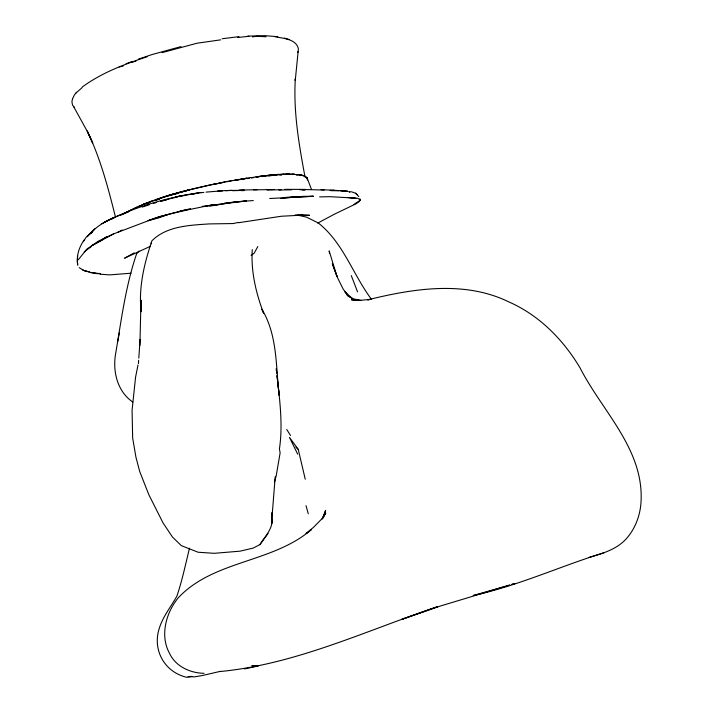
<?xml version="1.0" encoding="UTF-8"?>
<svg xmlns="http://www.w3.org/2000/svg" width="713" height="713" viewBox="0 0 713 713"><rect width="100%" height="100%" fill="white"/><g stroke="black" fill="none" stroke-linecap="round" stroke-linejoin="round"><path stroke-width="1.07" d="M139.9 345.493L141.005 300.075L141.094 311.706C138.465 287.446 144.204 263.605 151.905 240.807C166.682 225.994 189.64 225.263 209.257 223.909L233.24 223.552L238.204 222.447M359.878 200.469L359.958 199.123L359.878 200.469L358.514 202.118L355.778 203.25L360.261 200.335M138.42 363.594L138.643 360.288M138.803 358.086L140.096 339.37M275.2 476.819L271.92 518.146C273.329 528.645 264.96 536.328 259.96 544.554L253.186 548.092L240.085 551.167L214.185 553.315L198.098 552.236L181.334 545.641L172.475 537.058L163.063 522.941L148.874 494.786L139.686 471.471L135.96 457.291L132.654 437.978L132.074 410.287L135.568 377.195L138.001 365.02M84.294 239.818C79.098 246.965 76.238 255.905 77.61 264.746M132.77 402.025C117.288 391.473 112.494 371.295 115.64 353.639C121.335 320.164 125.577 286.154 136.584 253.908L138.99 251.074M77.637 255.833L77.378 261.769M298.141 51.559L295.244 80.569L295.342 78.697C293.266 111.781 299.014 144.65 305.039 177.047M252.277 249.612C250.798 271.181 255.976 293.096 263.596 313.176L261.849 309.192C277.651 335.288 275.69 366.277 279.184 395.385L277.758 382.551M72.548 98.501L71.906 101.888L72.592 105.159L74.455 107.52M117.627 341.964L119.427 332.534M297.776 52.486L298.453 49.108C296.421 38.76 282.883 38.457 274.674 36.63M307.339 179.97L307.499 179.177C306.528 175.79 302.25 175.273 299.3 174.738L302.909 175.469M189.506 548.199C185.558 564.188 182.225 580.373 176.94 595.997C170.995 606.781 162.894 616.415 159.275 628.367C152.163 650.042 164.676 672.368 186.984 677.35L191.815 676.432L188.089 676.539L194.426 676.86L202.144 675.576L220.406 671.334M274.443 482.238L276.252 475.5L280.129 452.889L279.425 448.878C283.088 424.645 279.656 399.601 277.018 375.305M323.149 517.522L325.636 510.312L322.223 519.091M72.673 98.581L74.482 94.776L76.603 92.289M322.9 518.378L325.779 513.066L321.679 519.019L313.506 527.326L306.127 533.449M257.794 246.555L254.247 253.07L251.083 255.548M83.376 241.627L86.193 237.171L95.043 228.579M359.058 201.449L360.261 199.622L357.427 198.232L329.994 196.69L319.602 196.895M190.46 208.633L159.133 216.636L113.519 233.917L98.581 241.021L86.781 249.158L78.252 259.826M259.96 544.554L268.07 533.449M90.364 233.819C99.107 223 112.761 217.92 125.354 213.044M87.325 236.743L93.866 229.773M91.175 233.16L92.69 231.689M76.131 92.877L81.959 87.788M91.166 246.689L84.223 251.823M306.216 533.574L311.269 529.688C272.455 563.012 213.748 560.053 178.277 597.77C166.049 612.788 159.765 635.238 169.382 653.055C175.371 666.352 190.086 673.099 204.105 673.322M101.861 223.748L113.073 217.866M82.12 87.102C101.496 72.878 124.303 64.232 146.994 56.826M353.915 204.524L355.154 203.677M102.048 239.568L106.513 236.769M131.147 209.827L124.463 213.579L136.896 207.1M102.351 239.871L91.879 245.611L113.519 233.917M356.901 203.365L334.254 214.265L318.15 222.884L306.519 217.135L298.007 215.228M134.294 252.848L124.552 258.195L150.523 246.243M117.636 232.465L122.217 229.96M138.759 206.405C165.006 194.925 193.116 188.259 221.155 182.831L211.841 184.56M103.84 222.554C134.08 207.037 167.261 197.349 200.852 192.457M134.543 208.267L140.149 205.656M126.21 212.483L128.821 211.191M131.147 209.907L133.598 208.784M111.059 219.381L113.937 218.116M120.64 215.166L125.426 213.062M589.009 557.414C603.626 553.288 619.142 548.645 628.679 535.9C636.459 525.837 640.577 513.342 641.094 500.695C643.429 448.825 602.164 411.116 580.213 368.166C563.528 339.949 539.313 315.28 509.02 301.991C464.894 280.334 413.487 288.498 367.703 299.852L370.341 299.398L360.609 300.289L351.464 299.79L357.864 300.485M156.575 199.934L163.509 196.984L174.917 193.615M139.971 205.79L147.074 202.84M146.522 203.749L149.543 202.617M126.112 63.715L131.923 61.603M168.259 214.461L158.411 218L148.001 220.665C169.106 213.107 191.084 209.31 212.911 204.702M126.379 212.643L128.367 211.939M138.304 59.17L152.145 54.527L180.959 46.621M142.279 207.037L149.284 204.765M153.295 203.463L156.299 202.492M156.593 200.032L159.614 199.061M221.235 183.018L226.003 181.512M509.715 585.115L440.073 606.121L401.686 619.437L437.443 606.718C365.831 630.684 295.619 664.436 219.622 671.566M511.765 584.473L514.822 583.51L511.658 584.464M604.187 552.673C560.266 566.211 518.342 585.765 473.227 595.498L509.545 585.106M168.001 195.719L189.533 189.899L186.806 190.433M162.038 52.646L197.002 43.226L220.718 39.839M173.963 197.786L179.747 196.066L198.428 193.045L191.931 194.292M167.671 195.674L181.788 191.744M246.903 178.321L234.791 180.362L246.903 178.321L236.876 179.792M182.091 191.672L211.877 184.515M174.792 194.284L177.92 193.437M160.505 201.298L179.747 196.066L185.549 195.433M317.526 222.982L318.105 222.83C343.301 242.589 352.846 274.523 371.607 299.487M174.961 193.758L189.533 189.899M160.452 201.351L166.771 199.72M349.415 192.091L350.368 191.85L348.871 191.788M226.796 181.779L236.885 179.747M163.509 196.984L172.706 194.854M119.178 66.951L123.197 66.042M244.532 668.937L258.4 665.933L251.885 665.55L255.914 666.477M131.147 62.289L135.907 61.318M222.18 182.439L231.707 180.621M150.933 201.235L154.659 200.531M180.139 210.95L187.359 209.622M209.64 206.182L235.7 201.797L253.293 200.567M251.386 177.662C265.646 175.238 280.12 173.758 294.603 174.311L286.929 174.222M238.534 222.732L281.332 216.244L302.856 215.112L294.826 215.264L309.531 215.281L301.198 214.978M280.521 198.49L302.927 196.351L313.426 196.298L269.692 198.499M255.922 176.86L264.407 175.799M247.322 178.607L249.443 178.277M251.555 177.956L253.668 177.626M242.946 178.758L251.101 177.573M268.329 175.808L271.501 175.327M273.623 175.006L277.865 174.355L281.724 174.854L279.656 174.997M252.447 36.898L256.653 36.274L266.056 36.755M222.153 38.743L238.962 36.657M285.663 174.293L287.642 174.017M202.278 206.369L246.529 200.941L224.497 203.098M261.796 176.084L283.453 174.159M278.961 190.006L291.617 189.827M256.805 177.234L258.899 176.976M263.088 176.459L265.183 176.2M199.515 192.911L203.838 192.385M206.004 192.118L225.014 190.576L244.318 190.219M131.076 273.213L109.775 274.879L100.355 274.22M296.385 175.068L298.515 174.819M330.77 190.674L338.711 190.745M259.265 176.601L279.015 174.632M207.296 205.843L220.584 204.337M237.741 37.477L248.917 36.301M214.096 183.901L220.281 183.321M268.177 175.362L272.446 174.997M269.354 175.737L272.446 175.514M247.732 36.122L264.746 35.65L277.749 36.702M225.629 190.745L232.055 190.309M244.345 190.353L232.59 190.719M302.455 189.997L305.262 189.827L299.585 189.694M300.69 196.672L284.763 197.528L313.426 196.298M239.336 190.13L257.179 189.676M217.617 191.031L222.572 190.879M243.481 190.496L241.333 190.558L243.472 190.612M281.145 189.729L267.134 190.023M286.546 174.266L289.728 174.195L283.043 174.222M253.507 189.899L274.487 189.506M284.514 189.364L305.396 189.4M353.978 197.866L351.5 197.884L355.858 198.401L348.202 197.59M330.066 190.398L333.087 190.407M321.082 189.729L333.764 190.184M305.298 189.56L324.165 190.032M93.073 272.758L95.114 273.132L90.364 272.509L99.98 273.587M292.437 174.132L300.734 175.122M333.301 190.219L345.261 191.102M94.606 273.409L100.239 273.845M340.707 190.897L345.021 191.28M347.677 191.271L344.192 190.897L347.917 191.307M361.233 300.529L353.14 298.783L347.106 295.307L352.792 298.925L344.994 291.893L347.035 294.433M79.214 267.669L84.286 270.788L90.025 272.188L85.043 270.682M351.349 191.752L355.6 193.223L358.791 196.574M284.335 38.11L289.032 39.491M301.278 175.184L303.542 175.888M82.316 269.755L86.255 271.341M304.228 175.942L307.196 178.25M305.253 176.494L307.214 178.214L311.528 189.515M355.6 193.223L357.222 194.56M295.94 447.176L298.239 449.395L305.253 479.225M347.792 295.235L343.22 289.184L337.712 278.115L332.329 263.658L336.955 276.412L329.165 250.878L329.477 253.044M298.239 449.395L289.442 437.363L297.686 454.172M286.742 429.502L290.53 435.465M73.528 106.415L87.039 130.934L92.708 143.09L87.262 131.005C100.399 158.357 108.153 187.813 115.488 217.135M307.499 179.177L306.857 177.804L307.588 179.373L307.214 178.214M351.286 275.583L357.561 291.867M306.029 505.686L308.266 513.761M151.45 243.855L151.254 242.678M77.753 265.165L77.503 261.84M276.234 368.683L276.751 373.104M276.341 369.717L276.697 372.926M277.054 376.134L277.526 380.412M271.769 512.665L271.983 523.422M150.791 201.627L143.411 204.355L150.791 201.627M159.017 198.597L155.015 200.068L165.389 196.672L159.017 198.597"/></g></svg>
